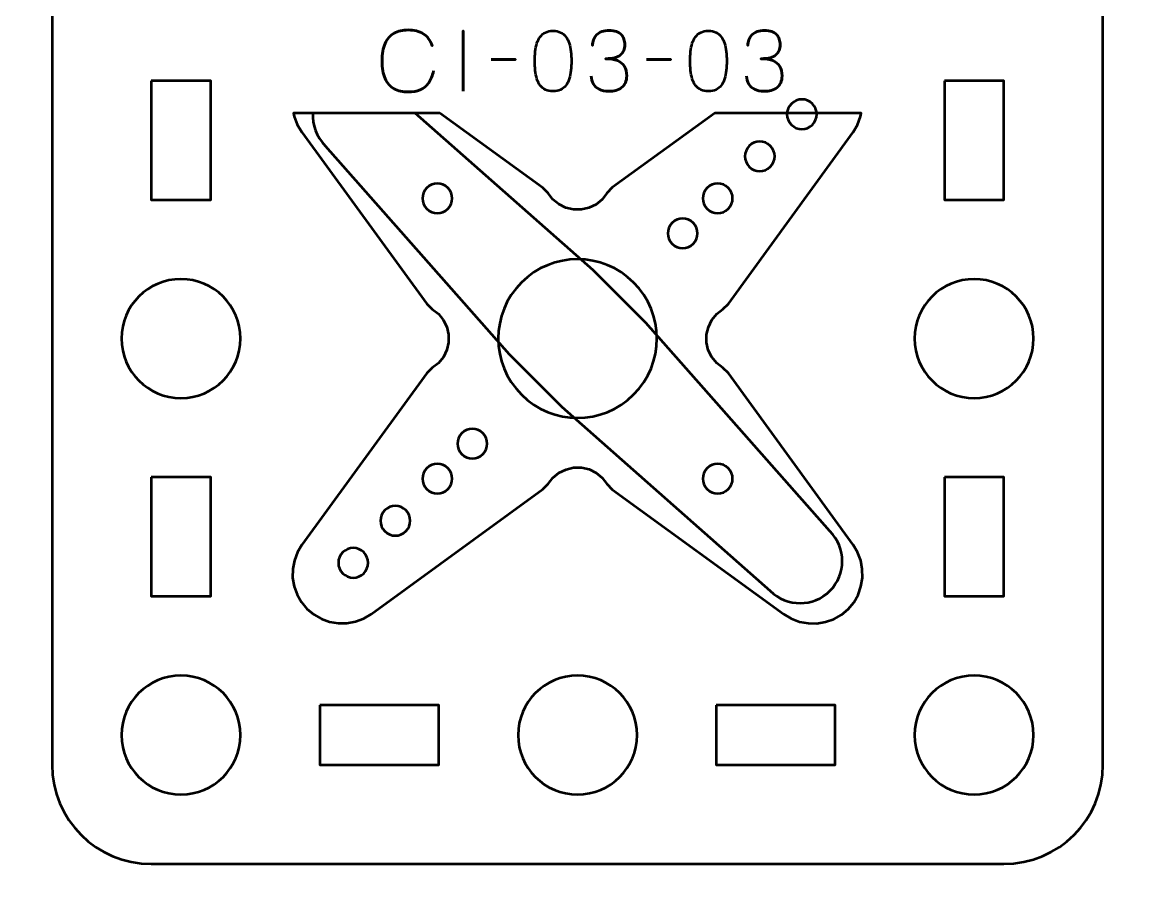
# Model space of a CAD drawing. Header units: centimetres. Extents: x -21 to 0, y -29.7 to 0.
# Drawn here: x -11.5 to -5.87, y -6.65 to -2.26 of the extents above; entities that cross this region are included whole.
import ezdxf

# ---------------------------------------------------------------- set-up
doc = ezdxf.new("R2010")
doc.units = ezdxf.units.CM
doc.header["$MEASUREMENT"] = 0
doc.layers.add('Layer 1', color=7, linetype='Continuous')

msp = doc.modelspace()

# ---------------------------------------------------------------- linework, layer by layer
at = {"layer": 'Layer 1', "color": 22, "lineweight": 53}
msp.add_open_spline([(-21.00003, -29.19995), (-21.00003, -29.19995), (-21.00003, -0.49992), (-21.00003, -0.49992), (-21.00003, -0.49992), (-21.00003, -0.22295), (-20.77694, 0.00004), (-20.49994, 0.00004), (-20.49994, 0.00004), (-20.49994, 0.00004), (-0.50008, 0.00004), (-0.50008, 0.00004), (-0.50008, 0.00004), (-0.22294, 0.00004), (0.00002, -0.22295), (0.00002, -0.49992), (0.00002, -0.49992), (0.00002, -0.49992), (0.00002, -29.19995), (0.00002, -29.19995), (0.00002, -29.19995), (0.00002, -29.47695), (-0.22294, -29.70004), (-0.50008, -29.70004), (-0.50008, -29.70004), (-0.50008, -29.70004), (-20.49994, -29.70004), (-20.49994, -29.70004), (-20.49994, -29.70004), (-20.77694, -29.70004), (-21.00003, -29.47695), (-21.00003, -29.19995)], degree=3, knots=[0, 0, 0, 0, 0.125, 0.125, 0.125, 0.125, 0.25, 0.25, 0.25, 0.25, 0.375, 0.375, 0.375, 0.375, 0.5, 0.5, 0.5, 0.5, 0.625, 0.625, 0.625, 0.625, 0.75, 0.75, 0.75, 0.75, 0.875, 0.875, 0.875, 0.875, 1, 1, 1, 1], dxfattribs=at)
at = {"layer": 'Layer 1', "color": 2, "lineweight": 53}
msp.add_open_spline([(-10.84994, -1.19997), (-10.84994, -1.19997), (-6.55007, -1.19997), (-6.55007, -1.19997), (-6.55007, -1.19997), (-6.27293, -1.19997), (-6.04997, -1.42306), (-6.04997, -1.70006), (-6.04997, -1.70006), (-6.04997, -1.70006), (-6.04997, -5.99993), (-6.04997, -5.99993), (-6.04997, -5.99993), (-6.04997, -6.27707), (-6.27293, -6.50003), (-6.55007, -6.50003), (-6.55007, -6.50003), (-6.55007, -6.50003), (-10.84994, -6.50003), (-10.84994, -6.50003), (-10.84994, -6.50003), (-11.12694, -6.50003), (-11.35003, -6.27707), (-11.35003, -5.99993), (-11.35003, -5.99993), (-11.35003, -5.99993), (-11.35003, -1.70006), (-11.35003, -1.70006), (-11.35003, -1.70006), (-11.35003, -1.42306), (-11.12694, -1.19997), (-10.84994, -1.19997)], degree=3, knots=[0, 0, 0, 0, 0.125, 0.125, 0.125, 0.125, 0.25, 0.25, 0.25, 0.25, 0.375, 0.375, 0.375, 0.375, 0.5, 0.5, 0.5, 0.5, 0.625, 0.625, 0.625, 0.625, 0.75, 0.75, 0.75, 0.75, 0.875, 0.875, 0.875, 0.875, 1, 1, 1, 1], dxfattribs=at)
at = {"layer": 'Layer 1', "color": 30, "lineweight": 53}
for points, knots in [([(-9.42668, -2.50037), (-9.4312, -2.52457), (-9.4391, -2.54454), (-9.45018, -2.5602), (-9.45018, -2.5602), (-9.46132, -2.5758), (-9.47558, -2.58737), (-9.49293, -2.59492), (-9.49293, -2.59492), (-9.51022, -2.60247), (-9.53054, -2.60628), (-9.55368, -2.60621), (-9.55368, -2.60621), (-9.58183, -2.60628), (-9.60575, -2.60084), (-9.62537, -2.58977), (-9.62537, -2.58977), (-9.64498, -2.57876), (-9.65994, -2.56176), (-9.67024, -2.53869), (-9.67024, -2.53869), (-9.68054, -2.51561), (-9.68569, -2.48605), (-9.68576, -2.45), (-9.68576, -2.45), (-9.68569, -2.41409), (-9.68054, -2.38459), (-9.67024, -2.36152), (-9.67024, -2.36152), (-9.65994, -2.33845), (-9.64498, -2.32138), (-9.62537, -2.3103), (-9.62537, -2.3103), (-9.60575, -2.29922), (-9.58183, -2.29372), (-9.55368, -2.29379), (-9.55368, -2.29379), (-9.52355, -2.29372), (-9.4983, -2.30014), (-9.47798, -2.31305), (-9.47798, -2.31305), (-9.45773, -2.32596), (-9.44284, -2.34593), (-9.43346, -2.37295), (-9.43346, -2.37295), (-9.44284, -2.34593), (-9.45773, -2.32596), (-9.47798, -2.31305), (-9.47798, -2.31305), (-9.4983, -2.30014), (-9.52355, -2.29372), (-9.55368, -2.29379), (-9.55368, -2.29379), (-9.58183, -2.29372), (-9.60575, -2.29922), (-9.62537, -2.3103), (-9.62537, -2.3103), (-9.64498, -2.32138), (-9.65994, -2.33845), (-9.67024, -2.36152), (-9.67024, -2.36152), (-9.68054, -2.38459), (-9.68569, -2.41409), (-9.68576, -2.45), (-9.68576, -2.45), (-9.68569, -2.48605), (-9.68054, -2.51561), (-9.67024, -2.53869), (-9.67024, -2.53869), (-9.65994, -2.56176), (-9.64498, -2.57876), (-9.62537, -2.58977), (-9.62537, -2.58977), (-9.60575, -2.60084), (-9.58183, -2.60628), (-9.55368, -2.60621), (-9.55368, -2.60621), (-9.53054, -2.60628), (-9.51022, -2.60247), (-9.49293, -2.59492), (-9.49293, -2.59492), (-9.47558, -2.58737), (-9.46132, -2.5758), (-9.45018, -2.5602), (-9.45018, -2.5602), (-9.4391, -2.54454), (-9.4312, -2.52457), (-9.42668, -2.50037)], [0, 0, 0, 0, 0.0454545, 0.0454545, 0.0454545, 0.0454545, 0.0909091, 0.0909091, 0.0909091, 0.0909091, 0.1363636, 0.1363636, 0.1363636, 0.1363636, 0.1818182, 0.1818182, 0.1818182, 0.1818182, 0.2272727, 0.2272727, 0.2272727, 0.2272727, 0.2727273, 0.2727273, 0.2727273, 0.2727273, 0.3181818, 0.3181818, 0.3181818, 0.3181818, 0.3636364, 0.3636364, 0.3636364, 0.3636364, 0.4090909, 0.4090909, 0.4090909, 0.4090909, 0.4545455, 0.4545455, 0.4545455, 0.4545455, 0.5, 0.5, 0.5, 0.5, 0.5454545, 0.5454545, 0.5454545, 0.5454545, 0.5909091, 0.5909091, 0.5909091, 0.5909091, 0.6363636, 0.6363636, 0.6363636, 0.6363636, 0.6818182, 0.6818182, 0.6818182, 0.6818182, 0.7272727, 0.7272727, 0.7272727, 0.7272727, 0.7727273, 0.7727273, 0.7727273, 0.7727273, 0.8181818, 0.8181818, 0.8181818, 0.8181818, 0.8636364, 0.8636364, 0.8636364, 0.8636364, 0.9090909, 0.9090909, 0.9090909, 0.9090909, 0.9545455, 0.9545455, 0.9545455, 0.9545455, 1, 1, 1, 1]), ([(-9.27682, -2.60282), (-9.27682, -2.60282), (-9.27682, -2.2976), (-9.27682, -2.2976), (-9.27682, -2.2976), (-9.27682, -2.2976), (-9.27682, -2.60282), (-9.27682, -2.60282)], [0, 0, 0, 0, 0.5, 0.5, 0.5, 0.5, 1, 1, 1, 1]), ([(-8.82343, -2.60282), (-8.80862, -2.60275), (-8.79585, -2.60014), (-8.78519, -2.59506), (-8.78519, -2.59506), (-8.77461, -2.58998), (-8.76579, -2.58271), (-8.75874, -2.57347), (-8.75874, -2.57347), (-8.75175, -2.56416), (-8.74625, -2.55315), (-8.74216, -2.54045), (-8.74216, -2.54045), (-8.73813, -2.52775), (-8.73524, -2.51385), (-8.73362, -2.49861), (-8.73362, -2.49861), (-8.73192, -2.48337), (-8.73108, -2.46735), (-8.73115, -2.45042), (-8.73115, -2.45042), (-8.73108, -2.43356), (-8.73192, -2.41754), (-8.73362, -2.40237), (-8.73362, -2.40237), (-8.73524, -2.3872), (-8.73813, -2.37323), (-8.74216, -2.36053), (-8.74216, -2.36053), (-8.74625, -2.3479), (-8.75175, -2.3369), (-8.75874, -2.32751), (-8.75874, -2.32751), (-8.76579, -2.3182), (-8.77461, -2.31093), (-8.78519, -2.30585), (-8.78519, -2.30585), (-8.79585, -2.3007), (-8.80862, -2.29809), (-8.82343, -2.29802), (-8.82343, -2.29802), (-8.83825, -2.29809), (-8.85102, -2.3007), (-8.86168, -2.30585), (-8.86168, -2.30585), (-8.87226, -2.31093), (-8.88108, -2.3182), (-8.88813, -2.32751), (-8.88813, -2.32751), (-8.89512, -2.3369), (-8.90062, -2.3479), (-8.90471, -2.36053), (-8.90471, -2.36053), (-8.90874, -2.37323), (-8.91163, -2.3872), (-8.91325, -2.40237), (-8.91325, -2.40237), (-8.91494, -2.41754), (-8.91579, -2.43356), (-8.91572, -2.45042), (-8.91572, -2.45042), (-8.91579, -2.46735), (-8.91494, -2.48337), (-8.91325, -2.49861), (-8.91325, -2.49861), (-8.91163, -2.51385), (-8.90874, -2.52775), (-8.90471, -2.54045), (-8.90471, -2.54045), (-8.90062, -2.55315), (-8.89512, -2.56416), (-8.88813, -2.57347), (-8.88813, -2.57347), (-8.88108, -2.58271), (-8.87226, -2.58998), (-8.86168, -2.59506), (-8.86168, -2.59506), (-8.85102, -2.60014), (-8.83825, -2.60275), (-8.82343, -2.60282)], [0, 0, 0, 0, 0.05, 0.05, 0.05, 0.05, 0.1, 0.1, 0.1, 0.1, 0.15, 0.15, 0.15, 0.15, 0.2, 0.2, 0.2, 0.2, 0.25, 0.25, 0.25, 0.25, 0.3, 0.3, 0.3, 0.3, 0.35, 0.35, 0.35, 0.35, 0.4, 0.4, 0.4, 0.4, 0.45, 0.45, 0.45, 0.45, 0.5, 0.5, 0.5, 0.5, 0.55, 0.55, 0.55, 0.55, 0.6, 0.6, 0.6, 0.6, 0.65, 0.65, 0.65, 0.65, 0.7, 0.7, 0.7, 0.7, 0.75, 0.75, 0.75, 0.75, 0.8, 0.8, 0.8, 0.8, 0.85, 0.85, 0.85, 0.85, 0.9, 0.9, 0.9, 0.9, 0.95, 0.95, 0.95, 0.95, 1, 1, 1, 1]), ([(-8.82343, -2.60282), (-8.80862, -2.60275), (-8.79585, -2.60014), (-8.78519, -2.59506), (-8.78519, -2.59506), (-8.77461, -2.58998), (-8.76579, -2.58271), (-8.75874, -2.57347), (-8.75874, -2.57347), (-8.75175, -2.56416), (-8.74625, -2.55315), (-8.74216, -2.54045), (-8.74216, -2.54045), (-8.73813, -2.52775), (-8.73524, -2.51385), (-8.73362, -2.49861), (-8.73362, -2.49861), (-8.73192, -2.48337), (-8.73108, -2.46735), (-8.73115, -2.45042), (-8.73115, -2.45042), (-8.73108, -2.43356), (-8.73192, -2.41754), (-8.73362, -2.40237), (-8.73362, -2.40237), (-8.73524, -2.3872), (-8.73813, -2.37323), (-8.74216, -2.36053), (-8.74216, -2.36053), (-8.74625, -2.3479), (-8.75175, -2.3369), (-8.75874, -2.32751), (-8.75874, -2.32751), (-8.76579, -2.3182), (-8.77461, -2.31093), (-8.78519, -2.30585), (-8.78519, -2.30585), (-8.79585, -2.3007), (-8.80862, -2.29809), (-8.82343, -2.29802), (-8.82343, -2.29802), (-8.83825, -2.29809), (-8.85102, -2.3007), (-8.86168, -2.30585), (-8.86168, -2.30585), (-8.87226, -2.31093), (-8.88108, -2.3182), (-8.88813, -2.32751), (-8.88813, -2.32751), (-8.89512, -2.3369), (-8.90062, -2.3479), (-8.90471, -2.36053), (-8.90471, -2.36053), (-8.90874, -2.37323), (-8.91163, -2.3872), (-8.91325, -2.40237), (-8.91325, -2.40237), (-8.91494, -2.41754), (-8.91579, -2.43356), (-8.91572, -2.45042), (-8.91572, -2.45042), (-8.91579, -2.46735), (-8.91494, -2.48337), (-8.91325, -2.49861), (-8.91325, -2.49861), (-8.91163, -2.51385), (-8.90874, -2.52775), (-8.90471, -2.54045), (-8.90471, -2.54045), (-8.90062, -2.55315), (-8.89512, -2.56416), (-8.88813, -2.57347), (-8.88813, -2.57347), (-8.88108, -2.58271), (-8.87226, -2.58998), (-8.86168, -2.59506), (-8.86168, -2.59506), (-8.85102, -2.60014), (-8.83825, -2.60275), (-8.82343, -2.60282)], [0, 0, 0, 0, 0.05, 0.05, 0.05, 0.05, 0.1, 0.1, 0.1, 0.1, 0.15, 0.15, 0.15, 0.15, 0.2, 0.2, 0.2, 0.2, 0.25, 0.25, 0.25, 0.25, 0.3, 0.3, 0.3, 0.3, 0.35, 0.35, 0.35, 0.35, 0.4, 0.4, 0.4, 0.4, 0.45, 0.45, 0.45, 0.45, 0.5, 0.5, 0.5, 0.5, 0.55, 0.55, 0.55, 0.55, 0.6, 0.6, 0.6, 0.6, 0.65, 0.65, 0.65, 0.65, 0.7, 0.7, 0.7, 0.7, 0.75, 0.75, 0.75, 0.75, 0.8, 0.8, 0.8, 0.8, 0.85, 0.85, 0.85, 0.85, 0.9, 0.9, 0.9, 0.9, 0.95, 0.95, 0.95, 0.95, 1, 1, 1, 1]), ([(-8.63082, -2.5262), (-8.63075, -2.54144), (-8.62722, -2.5547), (-8.62024, -2.5662), (-8.62024, -2.5662), (-8.61325, -2.57763), (-8.6033, -2.58659), (-8.59032, -2.59301), (-8.59032, -2.59301), (-8.57734, -2.59943), (-8.56175, -2.60268), (-8.54361, -2.60282), (-8.54361, -2.60282), (-8.53, -2.60282), (-8.51765, -2.60141), (-8.50643, -2.59845), (-8.50643, -2.59845), (-8.49528, -2.59548), (-8.48569, -2.5909), (-8.47757, -2.58462), (-8.47757, -2.58462), (-8.46946, -2.57834), (-8.46325, -2.57022), (-8.45881, -2.56035), (-8.45881, -2.56035), (-8.45443, -2.5504), (-8.45225, -2.53847), (-8.45218, -2.5245), (-8.45218, -2.5245), (-8.4521, -2.50588), (-8.45591, -2.49014), (-8.46346, -2.47737), (-8.46346, -2.47737), (-8.47101, -2.4646), (-8.48273, -2.45501), (-8.49846, -2.44845), (-8.49846, -2.44845), (-8.51419, -2.44188), (-8.53437, -2.43857), (-8.55885, -2.43857), (-8.55885, -2.43857), (-8.54058, -2.43864), (-8.52527, -2.43695), (-8.51278, -2.43349), (-8.51278, -2.43349), (-8.50036, -2.43003), (-8.49042, -2.42516), (-8.48294, -2.41881), (-8.48294, -2.41881), (-8.47546, -2.41253), (-8.47003, -2.40505), (-8.46678, -2.39645), (-8.46678, -2.39645), (-8.46346, -2.38791), (-8.46184, -2.37853), (-8.46191, -2.3683), (-8.46191, -2.3683), (-8.46184, -2.35806), (-8.46325, -2.34861), (-8.46607, -2.33986), (-8.46607, -2.33986), (-8.46883, -2.33111), (-8.47334, -2.32342), (-8.47948, -2.31686), (-8.47948, -2.31686), (-8.48562, -2.3103), (-8.49373, -2.30515), (-8.50368, -2.30148), (-8.50368, -2.30148), (-8.5137, -2.29781), (-8.52591, -2.29598), (-8.54023, -2.29591), (-8.54023, -2.29591), (-8.55448, -2.29598), (-8.56697, -2.29809), (-8.57755, -2.30219), (-8.57755, -2.30219), (-8.58821, -2.30628), (-8.59695, -2.31185), (-8.60401, -2.31898), (-8.60401, -2.31898), (-8.61099, -2.3261), (-8.61622, -2.33422), (-8.61967, -2.34339), (-8.61967, -2.34339), (-8.6232, -2.35256), (-8.62489, -2.3623), (-8.62489, -2.37253), (-8.62489, -2.37253), (-8.62489, -2.3623), (-8.6232, -2.35256), (-8.61967, -2.34339), (-8.61967, -2.34339), (-8.61622, -2.33422), (-8.61099, -2.3261), (-8.60401, -2.31898), (-8.60401, -2.31898), (-8.59695, -2.31185), (-8.58821, -2.30628), (-8.57755, -2.30219), (-8.57755, -2.30219), (-8.56697, -2.29809), (-8.55448, -2.29598), (-8.54023, -2.29591), (-8.54023, -2.29591), (-8.52591, -2.29598), (-8.5137, -2.29781), (-8.50368, -2.30148), (-8.50368, -2.30148), (-8.49373, -2.30515), (-8.48562, -2.3103), (-8.47948, -2.31686), (-8.47948, -2.31686), (-8.47334, -2.32342), (-8.46883, -2.33111), (-8.46607, -2.33986), (-8.46607, -2.33986), (-8.46325, -2.34861), (-8.46184, -2.35806), (-8.46191, -2.3683), (-8.46191, -2.3683), (-8.46184, -2.37853), (-8.46346, -2.38791), (-8.46678, -2.39645), (-8.46678, -2.39645), (-8.47003, -2.40505), (-8.47546, -2.41253), (-8.48294, -2.41881), (-8.48294, -2.41881), (-8.49042, -2.42516), (-8.50036, -2.43003), (-8.51278, -2.43349), (-8.51278, -2.43349), (-8.52527, -2.43695), (-8.54058, -2.43864), (-8.55885, -2.43857), (-8.55885, -2.43857), (-8.53437, -2.43857), (-8.51419, -2.44188), (-8.49846, -2.44845), (-8.49846, -2.44845), (-8.48273, -2.45501), (-8.47101, -2.4646), (-8.46346, -2.47737), (-8.46346, -2.47737), (-8.45591, -2.49014), (-8.4521, -2.50588), (-8.45218, -2.5245), (-8.45218, -2.5245), (-8.45225, -2.53847), (-8.45443, -2.5504), (-8.45881, -2.56035), (-8.45881, -2.56035), (-8.46325, -2.57022), (-8.46946, -2.57834), (-8.47757, -2.58462), (-8.47757, -2.58462), (-8.48569, -2.5909), (-8.49528, -2.59548), (-8.50643, -2.59845), (-8.50643, -2.59845), (-8.51765, -2.60141), (-8.53, -2.60282), (-8.54361, -2.60282), (-8.54361, -2.60282), (-8.56175, -2.60268), (-8.57734, -2.59943), (-8.59032, -2.59301), (-8.59032, -2.59301), (-8.6033, -2.58659), (-8.61325, -2.57763), (-8.62024, -2.5662), (-8.62024, -2.5662), (-8.62722, -2.5547), (-8.63075, -2.54144), (-8.63082, -2.5262)], [0, 0, 0, 0, 0.0227273, 0.0227273, 0.0227273, 0.0227273, 0.0454545, 0.0454545, 0.0454545, 0.0454545, 0.0681818, 0.0681818, 0.0681818, 0.0681818, 0.0909091, 0.0909091, 0.0909091, 0.0909091, 0.1136364, 0.1136364, 0.1136364, 0.1136364, 0.1363636, 0.1363636, 0.1363636, 0.1363636, 0.1590909, 0.1590909, 0.1590909, 0.1590909, 0.1818182, 0.1818182, 0.1818182, 0.1818182, 0.2045455, 0.2045455, 0.2045455, 0.2045455, 0.2272727, 0.2272727, 0.2272727, 0.2272727, 0.25, 0.25, 0.25, 0.25, 0.2727273, 0.2727273, 0.2727273, 0.2727273, 0.2954545, 0.2954545, 0.2954545, 0.2954545, 0.3181818, 0.3181818, 0.3181818, 0.3181818, 0.3409091, 0.3409091, 0.3409091, 0.3409091, 0.3636364, 0.3636364, 0.3636364, 0.3636364, 0.3863636, 0.3863636, 0.3863636, 0.3863636, 0.4090909, 0.4090909, 0.4090909, 0.4090909, 0.4318182, 0.4318182, 0.4318182, 0.4318182, 0.4545455, 0.4545455, 0.4545455, 0.4545455, 0.4772727, 0.4772727, 0.4772727, 0.4772727, 0.5, 0.5, 0.5, 0.5, 0.5227273, 0.5227273, 0.5227273, 0.5227273, 0.5454545, 0.5454545, 0.5454545, 0.5454545, 0.5681818, 0.5681818, 0.5681818, 0.5681818, 0.5909091, 0.5909091, 0.5909091, 0.5909091, 0.6136364, 0.6136364, 0.6136364, 0.6136364, 0.6363636, 0.6363636, 0.6363636, 0.6363636, 0.6590909, 0.6590909, 0.6590909, 0.6590909, 0.6818182, 0.6818182, 0.6818182, 0.6818182, 0.7045455, 0.7045455, 0.7045455, 0.7045455, 0.7272727, 0.7272727, 0.7272727, 0.7272727, 0.75, 0.75, 0.75, 0.75, 0.7727273, 0.7727273, 0.7727273, 0.7727273, 0.7954545, 0.7954545, 0.7954545, 0.7954545, 0.8181818, 0.8181818, 0.8181818, 0.8181818, 0.8409091, 0.8409091, 0.8409091, 0.8409091, 0.8636364, 0.8636364, 0.8636364, 0.8636364, 0.8863636, 0.8863636, 0.8863636, 0.8863636, 0.9090909, 0.9090909, 0.9090909, 0.9090909, 0.9318182, 0.9318182, 0.9318182, 0.9318182, 0.9545455, 0.9545455, 0.9545455, 0.9545455, 0.9772727, 0.9772727, 0.9772727, 0.9772727, 1, 1, 1, 1]), ([(-8.03985, -2.60282), (-8.02504, -2.60275), (-8.01227, -2.60014), (-8.00161, -2.59506), (-8.00161, -2.59506), (-7.99103, -2.58998), (-7.98221, -2.58271), (-7.97516, -2.57347), (-7.97516, -2.57347), (-7.96817, -2.56416), (-7.96267, -2.55315), (-7.95858, -2.54045), (-7.95858, -2.54045), (-7.95455, -2.52775), (-7.95166, -2.51385), (-7.95004, -2.49861), (-7.95004, -2.49861), (-7.94834, -2.48337), (-7.9475, -2.46735), (-7.94757, -2.45042), (-7.94757, -2.45042), (-7.9475, -2.43356), (-7.94834, -2.41754), (-7.95004, -2.40237), (-7.95004, -2.40237), (-7.95166, -2.3872), (-7.95455, -2.37323), (-7.95858, -2.36053), (-7.95858, -2.36053), (-7.96267, -2.3479), (-7.96817, -2.3369), (-7.97516, -2.32751), (-7.97516, -2.32751), (-7.98221, -2.3182), (-7.99103, -2.31093), (-8.00161, -2.30585), (-8.00161, -2.30585), (-8.01227, -2.3007), (-8.02504, -2.29809), (-8.03985, -2.29802), (-8.03985, -2.29802), (-8.05467, -2.29809), (-8.06744, -2.3007), (-8.0781, -2.30585), (-8.0781, -2.30585), (-8.08868, -2.31093), (-8.0975, -2.3182), (-8.10455, -2.32751), (-8.10455, -2.32751), (-8.11154, -2.3369), (-8.11704, -2.3479), (-8.12113, -2.36053), (-8.12113, -2.36053), (-8.12516, -2.37323), (-8.12805, -2.3872), (-8.12967, -2.40237), (-8.12967, -2.40237), (-8.13136, -2.41754), (-8.13221, -2.43356), (-8.13214, -2.45042), (-8.13214, -2.45042), (-8.13221, -2.46735), (-8.13136, -2.48337), (-8.12967, -2.49861), (-8.12967, -2.49861), (-8.12805, -2.51385), (-8.12516, -2.52775), (-8.12113, -2.54045), (-8.12113, -2.54045), (-8.11704, -2.55315), (-8.11154, -2.56416), (-8.10455, -2.57347), (-8.10455, -2.57347), (-8.0975, -2.58271), (-8.08868, -2.58998), (-8.0781, -2.59506), (-8.0781, -2.59506), (-8.06744, -2.60014), (-8.05467, -2.60275), (-8.03985, -2.60282)], [0, 0, 0, 0, 0.05, 0.05, 0.05, 0.05, 0.1, 0.1, 0.1, 0.1, 0.15, 0.15, 0.15, 0.15, 0.2, 0.2, 0.2, 0.2, 0.25, 0.25, 0.25, 0.25, 0.3, 0.3, 0.3, 0.3, 0.35, 0.35, 0.35, 0.35, 0.4, 0.4, 0.4, 0.4, 0.45, 0.45, 0.45, 0.45, 0.5, 0.5, 0.5, 0.5, 0.55, 0.55, 0.55, 0.55, 0.6, 0.6, 0.6, 0.6, 0.65, 0.65, 0.65, 0.65, 0.7, 0.7, 0.7, 0.7, 0.75, 0.75, 0.75, 0.75, 0.8, 0.8, 0.8, 0.8, 0.85, 0.85, 0.85, 0.85, 0.9, 0.9, 0.9, 0.9, 0.95, 0.95, 0.95, 0.95, 1, 1, 1, 1]), ([(-8.03985, -2.60282), (-8.02504, -2.60275), (-8.01227, -2.60014), (-8.00161, -2.59506), (-8.00161, -2.59506), (-7.99103, -2.58998), (-7.98221, -2.58271), (-7.97516, -2.57347), (-7.97516, -2.57347), (-7.96817, -2.56416), (-7.96267, -2.55315), (-7.95858, -2.54045), (-7.95858, -2.54045), (-7.95455, -2.52775), (-7.95166, -2.51385), (-7.95004, -2.49861), (-7.95004, -2.49861), (-7.94834, -2.48337), (-7.9475, -2.46735), (-7.94757, -2.45042), (-7.94757, -2.45042), (-7.9475, -2.43356), (-7.94834, -2.41754), (-7.95004, -2.40237), (-7.95004, -2.40237), (-7.95166, -2.3872), (-7.95455, -2.37323), (-7.95858, -2.36053), (-7.95858, -2.36053), (-7.96267, -2.3479), (-7.96817, -2.3369), (-7.97516, -2.32751), (-7.97516, -2.32751), (-7.98221, -2.3182), (-7.99103, -2.31093), (-8.00161, -2.30585), (-8.00161, -2.30585), (-8.01227, -2.3007), (-8.02504, -2.29809), (-8.03985, -2.29802), (-8.03985, -2.29802), (-8.05467, -2.29809), (-8.06744, -2.3007), (-8.0781, -2.30585), (-8.0781, -2.30585), (-8.08868, -2.31093), (-8.0975, -2.3182), (-8.10455, -2.32751), (-8.10455, -2.32751), (-8.11154, -2.3369), (-8.11704, -2.3479), (-8.12113, -2.36053), (-8.12113, -2.36053), (-8.12516, -2.37323), (-8.12805, -2.3872), (-8.12967, -2.40237), (-8.12967, -2.40237), (-8.13136, -2.41754), (-8.13221, -2.43356), (-8.13214, -2.45042), (-8.13214, -2.45042), (-8.13221, -2.46735), (-8.13136, -2.48337), (-8.12967, -2.49861), (-8.12967, -2.49861), (-8.12805, -2.51385), (-8.12516, -2.52775), (-8.12113, -2.54045), (-8.12113, -2.54045), (-8.11704, -2.55315), (-8.11154, -2.56416), (-8.10455, -2.57347), (-8.10455, -2.57347), (-8.0975, -2.58271), (-8.08868, -2.58998), (-8.0781, -2.59506), (-8.0781, -2.59506), (-8.06744, -2.60014), (-8.05467, -2.60275), (-8.03985, -2.60282)], [0, 0, 0, 0, 0.05, 0.05, 0.05, 0.05, 0.1, 0.1, 0.1, 0.1, 0.15, 0.15, 0.15, 0.15, 0.2, 0.2, 0.2, 0.2, 0.25, 0.25, 0.25, 0.25, 0.3, 0.3, 0.3, 0.3, 0.35, 0.35, 0.35, 0.35, 0.4, 0.4, 0.4, 0.4, 0.45, 0.45, 0.45, 0.45, 0.5, 0.5, 0.5, 0.5, 0.55, 0.55, 0.55, 0.55, 0.6, 0.6, 0.6, 0.6, 0.65, 0.65, 0.65, 0.65, 0.7, 0.7, 0.7, 0.7, 0.75, 0.75, 0.75, 0.75, 0.8, 0.8, 0.8, 0.8, 0.85, 0.85, 0.85, 0.85, 0.9, 0.9, 0.9, 0.9, 0.95, 0.95, 0.95, 0.95, 1, 1, 1, 1]), ([(-7.84724, -2.5262), (-7.84717, -2.54144), (-7.84364, -2.5547), (-7.83666, -2.5662), (-7.83666, -2.5662), (-7.82967, -2.57763), (-7.81972, -2.58659), (-7.80674, -2.59301), (-7.80674, -2.59301), (-7.79376, -2.59943), (-7.77817, -2.60268), (-7.76003, -2.60282), (-7.76003, -2.60282), (-7.74642, -2.60282), (-7.73407, -2.60141), (-7.72285, -2.59845), (-7.72285, -2.59845), (-7.7117, -2.59548), (-7.70211, -2.5909), (-7.69399, -2.58462), (-7.69399, -2.58462), (-7.68588, -2.57834), (-7.67967, -2.57022), (-7.67523, -2.56035), (-7.67523, -2.56035), (-7.67085, -2.5504), (-7.66867, -2.53847), (-7.6686, -2.5245), (-7.6686, -2.5245), (-7.66852, -2.50588), (-7.67233, -2.49014), (-7.67988, -2.47737), (-7.67988, -2.47737), (-7.68743, -2.4646), (-7.69915, -2.45501), (-7.71488, -2.44845), (-7.71488, -2.44845), (-7.73061, -2.44188), (-7.75079, -2.43857), (-7.77527, -2.43857), (-7.77527, -2.43857), (-7.757, -2.43864), (-7.74169, -2.43695), (-7.7292, -2.43349), (-7.7292, -2.43349), (-7.71678, -2.43003), (-7.70684, -2.42516), (-7.69936, -2.41881), (-7.69936, -2.41881), (-7.69188, -2.41253), (-7.68645, -2.40505), (-7.6832, -2.39645), (-7.6832, -2.39645), (-7.67988, -2.38791), (-7.67826, -2.37853), (-7.67833, -2.3683), (-7.67833, -2.3683), (-7.67826, -2.35806), (-7.67967, -2.34861), (-7.68249, -2.33986), (-7.68249, -2.33986), (-7.68525, -2.33111), (-7.68976, -2.32342), (-7.6959, -2.31686), (-7.6959, -2.31686), (-7.70204, -2.3103), (-7.71015, -2.30515), (-7.7201, -2.30148), (-7.7201, -2.30148), (-7.73012, -2.29781), (-7.74233, -2.29598), (-7.75665, -2.29591), (-7.75665, -2.29591), (-7.7709, -2.29598), (-7.78339, -2.29809), (-7.79397, -2.30219), (-7.79397, -2.30219), (-7.80463, -2.30628), (-7.81337, -2.31185), (-7.82043, -2.31898), (-7.82043, -2.31898), (-7.82741, -2.3261), (-7.83264, -2.33422), (-7.83609, -2.34339), (-7.83609, -2.34339), (-7.83962, -2.35256), (-7.84131, -2.3623), (-7.84131, -2.37253), (-7.84131, -2.37253), (-7.84131, -2.3623), (-7.83962, -2.35256), (-7.83609, -2.34339), (-7.83609, -2.34339), (-7.83264, -2.33422), (-7.82741, -2.3261), (-7.82043, -2.31898), (-7.82043, -2.31898), (-7.81337, -2.31185), (-7.80463, -2.30628), (-7.79397, -2.30219), (-7.79397, -2.30219), (-7.78339, -2.29809), (-7.7709, -2.29598), (-7.75665, -2.29591), (-7.75665, -2.29591), (-7.74233, -2.29598), (-7.73012, -2.29781), (-7.7201, -2.30148), (-7.7201, -2.30148), (-7.71015, -2.30515), (-7.70204, -2.3103), (-7.6959, -2.31686), (-7.6959, -2.31686), (-7.68976, -2.32342), (-7.68525, -2.33111), (-7.68249, -2.33986), (-7.68249, -2.33986), (-7.67967, -2.34861), (-7.67826, -2.35806), (-7.67833, -2.3683), (-7.67833, -2.3683), (-7.67826, -2.37853), (-7.67988, -2.38791), (-7.6832, -2.39645), (-7.6832, -2.39645), (-7.68645, -2.40505), (-7.69188, -2.41253), (-7.69936, -2.41881), (-7.69936, -2.41881), (-7.70684, -2.42516), (-7.71678, -2.43003), (-7.7292, -2.43349), (-7.7292, -2.43349), (-7.74169, -2.43695), (-7.757, -2.43864), (-7.77527, -2.43857), (-7.77527, -2.43857), (-7.75079, -2.43857), (-7.73061, -2.44188), (-7.71488, -2.44845), (-7.71488, -2.44845), (-7.69915, -2.45501), (-7.68743, -2.4646), (-7.67988, -2.47737), (-7.67988, -2.47737), (-7.67233, -2.49014), (-7.66852, -2.50588), (-7.6686, -2.5245), (-7.6686, -2.5245), (-7.66867, -2.53847), (-7.67085, -2.5504), (-7.67523, -2.56035), (-7.67523, -2.56035), (-7.67967, -2.57022), (-7.68588, -2.57834), (-7.69399, -2.58462), (-7.69399, -2.58462), (-7.70211, -2.5909), (-7.7117, -2.59548), (-7.72285, -2.59845), (-7.72285, -2.59845), (-7.73407, -2.60141), (-7.74642, -2.60282), (-7.76003, -2.60282), (-7.76003, -2.60282), (-7.77817, -2.60268), (-7.79376, -2.59943), (-7.80674, -2.59301), (-7.80674, -2.59301), (-7.81972, -2.58659), (-7.82967, -2.57763), (-7.83666, -2.5662), (-7.83666, -2.5662), (-7.84364, -2.5547), (-7.84717, -2.54144), (-7.84724, -2.5262)], [0, 0, 0, 0, 0.0227273, 0.0227273, 0.0227273, 0.0227273, 0.0454545, 0.0454545, 0.0454545, 0.0454545, 0.0681818, 0.0681818, 0.0681818, 0.0681818, 0.0909091, 0.0909091, 0.0909091, 0.0909091, 0.1136364, 0.1136364, 0.1136364, 0.1136364, 0.1363636, 0.1363636, 0.1363636, 0.1363636, 0.1590909, 0.1590909, 0.1590909, 0.1590909, 0.1818182, 0.1818182, 0.1818182, 0.1818182, 0.2045455, 0.2045455, 0.2045455, 0.2045455, 0.2272727, 0.2272727, 0.2272727, 0.2272727, 0.25, 0.25, 0.25, 0.25, 0.2727273, 0.2727273, 0.2727273, 0.2727273, 0.2954545, 0.2954545, 0.2954545, 0.2954545, 0.3181818, 0.3181818, 0.3181818, 0.3181818, 0.3409091, 0.3409091, 0.3409091, 0.3409091, 0.3636364, 0.3636364, 0.3636364, 0.3636364, 0.3863636, 0.3863636, 0.3863636, 0.3863636, 0.4090909, 0.4090909, 0.4090909, 0.4090909, 0.4318182, 0.4318182, 0.4318182, 0.4318182, 0.4545455, 0.4545455, 0.4545455, 0.4545455, 0.4772727, 0.4772727, 0.4772727, 0.4772727, 0.5, 0.5, 0.5, 0.5, 0.5227273, 0.5227273, 0.5227273, 0.5227273, 0.5454545, 0.5454545, 0.5454545, 0.5454545, 0.5681818, 0.5681818, 0.5681818, 0.5681818, 0.5909091, 0.5909091, 0.5909091, 0.5909091, 0.6136364, 0.6136364, 0.6136364, 0.6136364, 0.6363636, 0.6363636, 0.6363636, 0.6363636, 0.6590909, 0.6590909, 0.6590909, 0.6590909, 0.6818182, 0.6818182, 0.6818182, 0.6818182, 0.7045455, 0.7045455, 0.7045455, 0.7045455, 0.7272727, 0.7272727, 0.7272727, 0.7272727, 0.75, 0.75, 0.75, 0.75, 0.7727273, 0.7727273, 0.7727273, 0.7727273, 0.7954545, 0.7954545, 0.7954545, 0.7954545, 0.8181818, 0.8181818, 0.8181818, 0.8181818, 0.8409091, 0.8409091, 0.8409091, 0.8409091, 0.8636364, 0.8636364, 0.8636364, 0.8636364, 0.8863636, 0.8863636, 0.8863636, 0.8863636, 0.9090909, 0.9090909, 0.9090909, 0.9090909, 0.9318182, 0.9318182, 0.9318182, 0.9318182, 0.9545455, 0.9545455, 0.9545455, 0.9545455, 0.9772727, 0.9772727, 0.9772727, 0.9772727, 1, 1, 1, 1]), ([(-9.13585, -2.44322), (-9.13585, -2.44322), (-9.01266, -2.44322), (-9.01266, -2.44322), (-9.01266, -2.44322), (-9.01266, -2.44322), (-9.13585, -2.44322), (-9.13585, -2.44322)], [0, 0, 0, 0, 0.5, 0.5, 0.5, 0.5, 1, 1, 1, 1]), ([(-8.35227, -2.44322), (-8.35227, -2.44322), (-8.22908, -2.44322), (-8.22908, -2.44322), (-8.22908, -2.44322), (-8.22908, -2.44322), (-8.35227, -2.44322), (-8.35227, -2.44322)], [0, 0, 0, 0, 0.5, 0.5, 0.5, 0.5, 1, 1, 1, 1]), ([(-9.39367, -2.71251), (-9.39367, -2.71251), (-8.87531, -3.08937), (-8.87531, -3.08937), (-8.87531, -3.08937), (-8.87531, -3.08937), (-8.84844, -3.11738), (-8.84844, -3.11738), (-8.84844, -3.11738), (-8.84844, -3.11738), (-8.82434, -3.14819), (-8.82434, -3.14819), (-8.82434, -3.14819), (-8.82434, -3.14819), (-8.7941, -3.17283), (-8.7941, -3.17283), (-8.7941, -3.17283), (-8.7941, -3.17283), (-8.75882, -3.1902), (-8.75882, -3.1902), (-8.75882, -3.1902), (-8.75882, -3.1902), (-8.7196, -3.19916), (-8.7196, -3.19916), (-8.7196, -3.19916), (-8.7196, -3.19916), (-8.68039, -3.19914), (-8.68039, -3.19914), (-8.68039, -3.19914), (-8.68039, -3.19914), (-8.64231, -3.19019), (-8.64231, -3.19019), (-8.64231, -3.19019), (-8.64231, -3.19019), (-8.60645, -3.17338), (-8.60645, -3.17338), (-8.60645, -3.17338), (-8.60645, -3.17338), (-8.57565, -3.14818), (-8.57565, -3.14818), (-8.57565, -3.14818), (-8.57565, -3.14818), (-8.55158, -3.11738), (-8.55158, -3.11738), (-8.55158, -3.11738), (-8.55158, -3.11738), (-8.52525, -3.08881), (-8.52525, -3.08881), (-8.52525, -3.08881), (-8.52525, -3.08881), (-8.00674, -2.71251), (-8.00674, -2.71251), (-8.00674, -2.71251), (-8.00674, -2.71251), (-7.26897, -2.71251), (-7.26897, -2.71251), (-7.26897, -2.71251), (-7.26897, -2.71251), (-7.27227, -2.7309), (-7.27227, -2.7309), (-7.27227, -2.7309), (-7.27227, -2.7309), (-7.28738, -2.77178), (-7.28738, -2.77178), (-7.28738, -2.77178), (-7.28738, -2.77178), (-7.31036, -2.80932), (-7.31036, -2.80932), (-7.31036, -2.80932), (-7.31036, -2.80932), (-7.93937, -3.67469), (-7.93937, -3.67469), (-7.93937, -3.67469), (-7.93937, -3.67469), (-7.96737, -3.70159), (-7.96737, -3.70159), (-7.96737, -3.70159), (-7.96737, -3.70159), (-7.99817, -3.72566), (-7.99817, -3.72566), (-7.99817, -3.72566), (-7.99817, -3.72566), (-8.02337, -3.75646), (-8.02337, -3.75646), (-8.02337, -3.75646), (-8.02337, -3.75646), (-8.04018, -3.79232), (-8.04018, -3.79232), (-8.04018, -3.79232), (-8.04018, -3.79232), (-8.04914, -3.83039), (-8.04914, -3.83039), (-8.04914, -3.83039), (-8.04914, -3.83039), (-8.04915, -3.86962), (-8.04915, -3.86962), (-8.04915, -3.86962), (-8.04915, -3.86962), (-8.04075, -3.90827), (-8.04075, -3.90827), (-8.04075, -3.90827), (-8.04075, -3.90827), (-8.02338, -3.94356), (-8.02338, -3.94356), (-8.02338, -3.94356), (-8.02338, -3.94356), (-7.99818, -3.97435), (-7.99818, -3.97435), (-7.99818, -3.97435), (-7.99818, -3.97435), (-7.96737, -3.99844), (-7.96737, -3.99844), (-7.96737, -3.99844), (-7.96737, -3.99844), (-7.93937, -4.02532), (-7.93937, -4.02532), (-7.93937, -4.02532), (-7.93937, -4.02532), (-7.31036, -4.8907), (-7.31036, -4.8907), (-7.31036, -4.8907), (-7.31036, -4.8907), (-7.2874, -4.92822), (-7.2874, -4.92822), (-7.2874, -4.92822), (-7.2874, -4.92822), (-7.2717, -4.96966), (-7.2717, -4.96966), (-7.2717, -4.96966), (-7.2717, -4.96966), (-7.26388, -5.01336), (-7.26388, -5.01336), (-7.26388, -5.01336), (-7.26388, -5.01336), (-7.26331, -5.0576), (-7.26331, -5.0576), (-7.26331, -5.0576), (-7.26331, -5.0576), (-7.27059, -5.10074), (-7.27059, -5.10074), (-7.27059, -5.10074), (-7.27059, -5.10074), (-7.28516, -5.14219), (-7.28516, -5.14219), (-7.28516, -5.14219), (-7.28516, -5.14219), (-7.307, -5.18083), (-7.307, -5.18083), (-7.307, -5.18083), (-7.307, -5.18083), (-7.335, -5.21443), (-7.335, -5.21443), (-7.335, -5.21443), (-7.335, -5.21443), (-7.36917, -5.243), (-7.36917, -5.243), (-7.36917, -5.243), (-7.36917, -5.243), (-7.40783, -5.26486), (-7.40783, -5.26486), (-7.40783, -5.26486), (-7.40783, -5.26486), (-7.44927, -5.27942), (-7.44927, -5.27942), (-7.44927, -5.27942), (-7.44927, -5.27942), (-7.49241, -5.28669), (-7.49241, -5.28669), (-7.49241, -5.28669), (-7.49241, -5.28669), (-7.53665, -5.28613), (-7.53665, -5.28613), (-7.53665, -5.28613), (-7.53665, -5.28613), (-7.58034, -5.2783), (-7.58034, -5.2783), (-7.58034, -5.2783), (-7.58034, -5.2783), (-7.62179, -5.26262), (-7.62179, -5.26262), (-7.62179, -5.26262), (-7.62179, -5.26262), (-7.65931, -5.23965), (-7.65931, -5.23965), (-7.65931, -5.23965), (-7.65931, -5.23965), (-8.52469, -4.61064), (-8.52469, -4.61064), (-8.52469, -4.61064), (-8.52469, -4.61064), (-8.55157, -4.58264), (-8.55157, -4.58264), (-8.55157, -4.58264), (-8.55157, -4.58264), (-8.57566, -4.55182), (-8.57566, -4.55182), (-8.57566, -4.55182), (-8.57566, -4.55182), (-8.60646, -4.52664), (-8.60646, -4.52664), (-8.60646, -4.52664), (-8.60646, -4.52664), (-8.64175, -4.50926), (-8.64175, -4.50926), (-8.64175, -4.50926), (-8.64175, -4.50926), (-8.6804, -4.50086), (-8.6804, -4.50086), (-8.6804, -4.50086), (-8.6804, -4.50086), (-8.71962, -4.50086), (-8.71962, -4.50086), (-8.71962, -4.50086), (-8.71962, -4.50086), (-8.75769, -4.50984), (-8.75769, -4.50984), (-8.75769, -4.50984), (-8.75769, -4.50984), (-8.79354, -4.52663), (-8.79354, -4.52663), (-8.79354, -4.52663), (-8.79354, -4.52663), (-8.82434, -4.55184), (-8.82434, -4.55184), (-8.82434, -4.55184), (-8.82434, -4.55184), (-8.84843, -4.58264), (-8.84843, -4.58264), (-8.84843, -4.58264), (-8.84843, -4.58264), (-8.87475, -4.61008), (-8.87475, -4.61008), (-8.87475, -4.61008), (-8.87475, -4.61008), (-9.74068, -5.23964), (-9.74068, -5.23964), (-9.74068, -5.23964), (-9.74068, -5.23964), (-9.77822, -5.26261), (-9.77822, -5.26261), (-9.77822, -5.26261), (-9.77822, -5.26261), (-9.81911, -5.27773), (-9.81911, -5.27773), (-9.81911, -5.27773), (-9.81911, -5.27773), (-9.86279, -5.28557), (-9.86279, -5.28557), (-9.86279, -5.28557), (-9.86279, -5.28557), (-9.90704, -5.28614), (-9.90704, -5.28614), (-9.90704, -5.28614), (-9.90704, -5.28614), (-9.95017, -5.27886), (-9.95017, -5.27886), (-9.95017, -5.27886), (-9.95017, -5.27886), (-9.99162, -5.26428), (-9.99162, -5.26428), (-9.99162, -5.26428), (-9.99162, -5.26428), (-10.03027, -5.24245), (-10.03027, -5.24245), (-10.03027, -5.24245), (-10.03027, -5.24245), (-10.06444, -5.21389), (-10.06444, -5.21389), (-10.06444, -5.21389), (-10.06444, -5.21389), (-10.09244, -5.18027), (-10.09244, -5.18027), (-10.09244, -5.18027), (-10.09244, -5.18027), (-10.11428, -5.14162), (-10.11428, -5.14162), (-10.11428, -5.14162), (-10.11428, -5.14162), (-10.12885, -5.10018), (-10.12885, -5.10018), (-10.12885, -5.10018), (-10.12885, -5.10018), (-10.13669, -5.05649), (-10.13669, -5.05649), (-10.13669, -5.05649), (-10.13669, -5.05649), (-10.13612, -5.01224), (-10.13612, -5.01224), (-10.13612, -5.01224), (-10.13612, -5.01224), (-10.12773, -4.96912), (-10.12773, -4.96912), (-10.12773, -4.96912), (-10.12773, -4.96912), (-10.1126, -4.92822), (-10.1126, -4.92822), (-10.1126, -4.92822), (-10.1126, -4.92822), (-10.08963, -4.89069), (-10.08963, -4.89069), (-10.08963, -4.89069), (-10.08963, -4.89069), (-9.46063, -4.0242), (-9.46063, -4.0242), (-9.46063, -4.0242), (-9.46063, -4.0242), (-9.43263, -3.99844), (-9.43263, -3.99844), (-9.43263, -3.99844), (-9.43263, -3.99844), (-9.40182, -3.97436), (-9.40182, -3.97436), (-9.40182, -3.97436), (-9.40182, -3.97436), (-9.37662, -3.94355), (-9.37662, -3.94355), (-9.37662, -3.94355), (-9.37662, -3.94355), (-9.35982, -3.90771), (-9.35982, -3.90771), (-9.35982, -3.90771), (-9.35982, -3.90771), (-9.35086, -3.86962), (-9.35086, -3.86962), (-9.35086, -3.86962), (-9.35086, -3.86962), (-9.35085, -3.83041), (-9.35085, -3.83041), (-9.35085, -3.83041), (-9.35085, -3.83041), (-9.35982, -3.7912), (-9.35982, -3.7912), (-9.35982, -3.7912), (-9.35982, -3.7912), (-9.37718, -3.75591), (-9.37718, -3.75591), (-9.37718, -3.75591), (-9.37718, -3.75591), (-9.40182, -3.72566), (-9.40182, -3.72566), (-9.40182, -3.72566), (-9.40182, -3.72566), (-9.43263, -3.70158), (-9.43263, -3.70158), (-9.43263, -3.70158), (-9.43263, -3.70158), (-9.46063, -3.67469), (-9.46063, -3.67469), (-9.46063, -3.67469), (-9.46063, -3.67469), (-10.09021, -2.80875), (-10.09021, -2.80875), (-10.09021, -2.80875), (-10.09021, -2.80875), (-10.11317, -2.77123), (-10.11317, -2.77123), (-10.11317, -2.77123), (-10.11317, -2.77123), (-10.12886, -2.72978), (-10.12886, -2.72978), (-10.12886, -2.72978), (-10.12886, -2.72978), (-10.13195, -2.71251), (-10.13195, -2.71251), (-10.13195, -2.71251), (-10.13195, -2.71251), (-9.39367, -2.71251), (-9.39367, -2.71251)], [0, 0, 0, 0, 0.0108696, 0.0108696, 0.0108696, 0.0108696, 0.0217391, 0.0217391, 0.0217391, 0.0217391, 0.0326087, 0.0326087, 0.0326087, 0.0326087, 0.0434783, 0.0434783, 0.0434783, 0.0434783, 0.0543478, 0.0543478, 0.0543478, 0.0543478, 0.0652174, 0.0652174, 0.0652174, 0.0652174, 0.076087, 0.076087, 0.076087, 0.076087, 0.0869565, 0.0869565, 0.0869565, 0.0869565, 0.0978261, 0.0978261, 0.0978261, 0.0978261, 0.1086957, 0.1086957, 0.1086957, 0.1086957, 0.1195652, 0.1195652, 0.1195652, 0.1195652, 0.1304348, 0.1304348, 0.1304348, 0.1304348, 0.1413043, 0.1413043, 0.1413043, 0.1413043, 0.1521739, 0.1521739, 0.1521739, 0.1521739, 0.1630435, 0.1630435, 0.1630435, 0.1630435, 0.173913, 0.173913, 0.173913, 0.173913, 0.1847826, 0.1847826, 0.1847826, 0.1847826, 0.1956522, 0.1956522, 0.1956522, 0.1956522, 0.2065217, 0.2065217, 0.2065217, 0.2065217, 0.2173913, 0.2173913, 0.2173913, 0.2173913, 0.2282609, 0.2282609, 0.2282609, 0.2282609, 0.2391304, 0.2391304, 0.2391304, 0.2391304, 0.25, 0.25, 0.25, 0.25, 0.2608696, 0.2608696, 0.2608696, 0.2608696, 0.2717391, 0.2717391, 0.2717391, 0.2717391, 0.2826087, 0.2826087, 0.2826087, 0.2826087, 0.2934783, 0.2934783, 0.2934783, 0.2934783, 0.3043478, 0.3043478, 0.3043478, 0.3043478, 0.3152174, 0.3152174, 0.3152174, 0.3152174, 0.326087, 0.326087, 0.326087, 0.326087, 0.3369565, 0.3369565, 0.3369565, 0.3369565, 0.3478261, 0.3478261, 0.3478261, 0.3478261, 0.3586957, 0.3586957, 0.3586957, 0.3586957, 0.3695652, 0.3695652, 0.3695652, 0.3695652, 0.3804348, 0.3804348, 0.3804348, 0.3804348, 0.3913043, 0.3913043, 0.3913043, 0.3913043, 0.4021739, 0.4021739, 0.4021739, 0.4021739, 0.4130435, 0.4130435, 0.4130435, 0.4130435, 0.423913, 0.423913, 0.423913, 0.423913, 0.4347826, 0.4347826, 0.4347826, 0.4347826, 0.4456522, 0.4456522, 0.4456522, 0.4456522, 0.4565217, 0.4565217, 0.4565217, 0.4565217, 0.4673913, 0.4673913, 0.4673913, 0.4673913, 0.4782609, 0.4782609, 0.4782609, 0.4782609, 0.4891304, 0.4891304, 0.4891304, 0.4891304, 0.5, 0.5, 0.5, 0.5, 0.5108696, 0.5108696, 0.5108696, 0.5108696, 0.5217391, 0.5217391, 0.5217391, 0.5217391, 0.5326087, 0.5326087, 0.5326087, 0.5326087, 0.5434783, 0.5434783, 0.5434783, 0.5434783, 0.5543478, 0.5543478, 0.5543478, 0.5543478, 0.5652174, 0.5652174, 0.5652174, 0.5652174, 0.576087, 0.576087, 0.576087, 0.576087, 0.5869565, 0.5869565, 0.5869565, 0.5869565, 0.5978261, 0.5978261, 0.5978261, 0.5978261, 0.6086957, 0.6086957, 0.6086957, 0.6086957, 0.6195652, 0.6195652, 0.6195652, 0.6195652, 0.6304348, 0.6304348, 0.6304348, 0.6304348, 0.6413043, 0.6413043, 0.6413043, 0.6413043, 0.6521739, 0.6521739, 0.6521739, 0.6521739, 0.6630435, 0.6630435, 0.6630435, 0.6630435, 0.673913, 0.673913, 0.673913, 0.673913, 0.6847826, 0.6847826, 0.6847826, 0.6847826, 0.6956522, 0.6956522, 0.6956522, 0.6956522, 0.7065217, 0.7065217, 0.7065217, 0.7065217, 0.7173913, 0.7173913, 0.7173913, 0.7173913, 0.7282609, 0.7282609, 0.7282609, 0.7282609, 0.7391304, 0.7391304, 0.7391304, 0.7391304, 0.75, 0.75, 0.75, 0.75, 0.7608696, 0.7608696, 0.7608696, 0.7608696, 0.7717391, 0.7717391, 0.7717391, 0.7717391, 0.7826087, 0.7826087, 0.7826087, 0.7826087, 0.7934783, 0.7934783, 0.7934783, 0.7934783, 0.8043478, 0.8043478, 0.8043478, 0.8043478, 0.8152174, 0.8152174, 0.8152174, 0.8152174, 0.826087, 0.826087, 0.826087, 0.826087, 0.8369565, 0.8369565, 0.8369565, 0.8369565, 0.8478261, 0.8478261, 0.8478261, 0.8478261, 0.8586957, 0.8586957, 0.8586957, 0.8586957, 0.8695652, 0.8695652, 0.8695652, 0.8695652, 0.8804348, 0.8804348, 0.8804348, 0.8804348, 0.8913043, 0.8913043, 0.8913043, 0.8913043, 0.9021739, 0.9021739, 0.9021739, 0.9021739, 0.9130435, 0.9130435, 0.9130435, 0.9130435, 0.923913, 0.923913, 0.923913, 0.923913, 0.9347826, 0.9347826, 0.9347826, 0.9347826, 0.9456522, 0.9456522, 0.9456522, 0.9456522, 0.9565217, 0.9565217, 0.9565217, 0.9565217, 0.9673913, 0.9673913, 0.9673913, 0.9673913, 0.9782609, 0.9782609, 0.9782609, 0.9782609, 0.9891304, 0.9891304, 0.9891304, 0.9891304, 1, 1, 1, 1]), ([(-8.77955, -4.19471), (-8.77955, -4.19471), (-9.04471, -3.92955), (-9.04471, -3.92955), (-9.04471, -3.92955), (-9.04471, -3.92955), (-9.97279, -2.87773), (-9.97279, -2.87773), (-9.97279, -2.87773), (-10.01796, -2.83256), (-10.03847, -2.77182), (-10.03433, -2.71251), (-10.03433, -2.71251), (-10.03433, -2.71251), (-9.51893, -2.71251), (-9.51893, -2.71251), (-9.51893, -2.71251), (-9.51893, -2.71251), (-8.62045, -3.50529), (-8.62045, -3.50529), (-8.62045, -3.50529), (-8.62045, -3.50529), (-8.35529, -3.77045), (-8.35529, -3.77045), (-8.35529, -3.77045), (-8.35529, -3.77045), (-7.42721, -4.82227), (-7.42721, -4.82227), (-7.42721, -4.82227), (-7.34445, -4.90503), (-7.34445, -5.04003), (-7.42721, -5.12279), (-7.42721, -5.12279), (-7.50997, -5.20555), (-7.64497, -5.20555), (-7.72773, -5.12279), (-7.72773, -5.12279), (-7.72773, -5.12279), (-8.77955, -4.19471), (-8.77955, -4.19471)], [0, 0, 0, 0, 0.1, 0.1, 0.1, 0.1, 0.2, 0.2, 0.2, 0.2, 0.3, 0.3, 0.3, 0.3, 0.4, 0.4, 0.4, 0.4, 0.5, 0.5, 0.5, 0.5, 0.6, 0.6, 0.6, 0.6, 0.7, 0.7, 0.7, 0.7, 0.8, 0.8, 0.8, 0.8, 0.9, 0.9, 0.9, 0.9, 1, 1, 1, 1])]:
    msp.add_open_spline(points, degree=3, knots=knots, dxfattribs=at)
at = {"layer": 'Layer 1', "lineweight": 53}
for points in [[(-10.84994, -2.55001), (-10.84994, -2.55001), (-10.54993, -2.55001), (-10.54993, -2.55001), (-10.54993, -2.55001), (-10.54993, -2.55001), (-10.54993, -3.15002), (-10.54993, -3.15002), (-10.54993, -3.15002), (-10.54993, -3.15002), (-10.84994, -3.15002), (-10.84994, -3.15002), (-10.84994, -3.15002), (-10.84994, -3.15002), (-10.84994, -2.55001), (-10.84994, -2.55001)], [(-6.85007, -2.55001), (-6.85007, -2.55001), (-6.55007, -2.55001), (-6.55007, -2.55001), (-6.55007, -2.55001), (-6.55007, -2.55001), (-6.55007, -3.15002), (-6.55007, -3.15002), (-6.55007, -3.15002), (-6.55007, -3.15002), (-6.85007, -3.15002), (-6.85007, -3.15002), (-6.85007, -3.15002), (-6.85007, -3.15002), (-6.85007, -2.55001), (-6.85007, -2.55001)], [(-10.4, -3.85007), (-10.4, -4.0157), (-10.53423, -4.15007), (-10.70001, -4.15007), (-10.70001, -4.15007), (-10.86567, -4.15007), (-11.00001, -4.0157), (-11.00001, -3.85007), (-11.00001, -3.85007), (-11.00001, -3.6843), (-10.86567, -3.55007), (-10.70001, -3.55007), (-10.70001, -3.55007), (-10.53423, -3.55007), (-10.4, -3.6843), (-10.4, -3.85007)], [(-6.4, -3.85007), (-6.4, -4.0157), (-6.53433, -4.15007), (-6.7, -4.15007), (-6.7, -4.15007), (-6.86563, -4.15007), (-7, -4.0157), (-7, -3.85007), (-7, -3.85007), (-7, -3.6843), (-6.86563, -3.55007), (-6.7, -3.55007), (-6.7, -3.55007), (-6.53433, -3.55007), (-6.4, -3.6843), (-6.4, -3.85007)], [(-10.84994, -4.54998), (-10.84994, -4.54998), (-10.54993, -4.54998), (-10.54993, -4.54998), (-10.54993, -4.54998), (-10.54993, -4.54998), (-10.54993, -5.14998), (-10.54993, -5.14998), (-10.54993, -5.14998), (-10.54993, -5.14998), (-10.84994, -5.14998), (-10.84994, -5.14998), (-10.84994, -5.14998), (-10.84994, -5.14998), (-10.84994, -4.54998), (-10.84994, -4.54998)], [(-6.85007, -4.54998), (-6.85007, -4.54998), (-6.55007, -4.54998), (-6.55007, -4.54998), (-6.55007, -4.54998), (-6.55007, -4.54998), (-6.55007, -5.14998), (-6.55007, -5.14998), (-6.55007, -5.14998), (-6.55007, -5.14998), (-6.85007, -5.14998), (-6.85007, -5.14998), (-6.85007, -5.14998), (-6.85007, -5.14998), (-6.85007, -4.54998), (-6.85007, -4.54998)], [(-10.4, -5.85), (-10.4, -6.01567), (-10.53423, -6.15), (-10.70001, -6.15), (-10.70001, -6.15), (-10.86567, -6.15), (-11.00001, -6.01567), (-11.00001, -5.85), (-11.00001, -5.85), (-11.00001, -5.68437), (-10.86567, -5.55), (-10.70001, -5.55), (-10.70001, -5.55), (-10.53423, -5.55), (-10.4, -5.68437), (-10.4, -5.85)], [(-8.39993, -5.85), (-8.39993, -6.01567), (-8.5343, -6.15), (-8.69993, -6.15), (-8.69993, -6.15), (-8.8657, -6.15), (-8.99993, -6.01567), (-8.99993, -5.85), (-8.99993, -5.85), (-8.99993, -5.68437), (-8.8657, -5.55), (-8.69993, -5.55), (-8.69993, -5.55), (-8.5343, -5.55), (-8.39993, -5.68437), (-8.39993, -5.85)], [(-6.4, -5.85), (-6.4, -6.01567), (-6.53433, -6.15), (-6.7, -6.15), (-6.7, -6.15), (-6.86563, -6.15), (-7, -6.01567), (-7, -5.85), (-7, -5.85), (-7, -5.68437), (-6.86563, -5.55), (-6.7, -5.55), (-6.7, -5.55), (-6.53433, -5.55), (-6.4, -5.68437), (-6.4, -5.85)], [(-9.99999, -5.69993), (-9.99999, -5.69993), (-9.39998, -5.69993), (-9.39998, -5.69993), (-9.39998, -5.69993), (-9.39998, -5.69993), (-9.39998, -5.99993), (-9.39998, -5.99993), (-9.39998, -5.99993), (-9.39998, -5.99993), (-9.99999, -5.99993), (-9.99999, -5.99993), (-9.99999, -5.99993), (-9.99999, -5.99993), (-9.99999, -5.69993), (-9.99999, -5.69993)], [(-8.00002, -5.69993), (-8.00002, -5.69993), (-7.40002, -5.69993), (-7.40002, -5.69993), (-7.40002, -5.69993), (-7.40002, -5.69993), (-7.40002, -5.99993), (-7.40002, -5.99993), (-7.40002, -5.99993), (-7.40002, -5.99993), (-8.00002, -5.99993), (-8.00002, -5.99993), (-8.00002, -5.99993), (-8.00002, -5.99993), (-8.00002, -5.69993), (-8.00002, -5.69993)]]:
    msp.add_open_spline(points, degree=3, knots=[0, 0, 0, 0, 0.25, 0.25, 0.25, 0.25, 0.5, 0.5, 0.5, 0.5, 0.75, 0.75, 0.75, 0.75, 1, 1, 1, 1], dxfattribs=at)
at = {"layer": 'Layer 1', "color": 250, "lineweight": 53}
for points in [[(-7.51559, -2.77166), (-7.54487, -2.80094), (-7.59238, -2.80094), (-7.62166, -2.77166), (-7.62166, -2.77166), (-7.65094, -2.74238), (-7.65094, -2.69488), (-7.62166, -2.6656), (-7.62166, -2.6656), (-7.59238, -2.63632), (-7.54487, -2.63632), (-7.51559, -2.6656), (-7.51559, -2.6656), (-7.48631, -2.69488), (-7.48631, -2.74238), (-7.51559, -2.77166)], [(-7.72772, -2.98379), (-7.757, -3.01307), (-7.80451, -3.01307), (-7.83379, -2.98379), (-7.83379, -2.98379), (-7.86307, -2.95451), (-7.86307, -2.90701), (-7.83379, -2.87773), (-7.83379, -2.87773), (-7.80451, -2.84845), (-7.757, -2.84845), (-7.72772, -2.87773), (-7.72772, -2.87773), (-7.69844, -2.90701), (-7.69844, -2.95451), (-7.72772, -2.98379)], [(-9.35407, -3.08986), (-9.32479, -3.11914), (-9.32479, -3.16665), (-9.35407, -3.19593), (-9.35407, -3.19593), (-9.38335, -3.22521), (-9.43085, -3.22521), (-9.46013, -3.19593), (-9.46013, -3.19593), (-9.48941, -3.16665), (-9.48941, -3.11914), (-9.46013, -3.08986), (-9.46013, -3.08986), (-9.43085, -3.06058), (-9.38335, -3.06058), (-9.35407, -3.08986)], [(-9.35407, -3.08986), (-9.32479, -3.11914), (-9.32479, -3.16665), (-9.35407, -3.19593), (-9.35407, -3.19593), (-9.38335, -3.22521), (-9.43085, -3.22521), (-9.46013, -3.19593), (-9.46013, -3.19593), (-9.48941, -3.16665), (-9.48941, -3.11914), (-9.46013, -3.08986), (-9.46013, -3.08986), (-9.43085, -3.06058), (-9.38335, -3.06058), (-9.35407, -3.08986)], [(-7.93985, -3.19593), (-7.96913, -3.22521), (-8.01664, -3.22521), (-8.04592, -3.19593), (-8.04592, -3.19593), (-8.0752, -3.16665), (-8.0752, -3.11914), (-8.04592, -3.08986), (-8.04592, -3.08986), (-8.01664, -3.06058), (-7.96913, -3.06058), (-7.93985, -3.08986), (-7.93985, -3.08986), (-7.91057, -3.11914), (-7.91057, -3.16665), (-7.93985, -3.19593)], [(-7.93985, -3.19593), (-7.96913, -3.22521), (-8.01664, -3.22521), (-8.04592, -3.19593), (-8.04592, -3.19593), (-8.0752, -3.16665), (-8.0752, -3.11914), (-8.04592, -3.08986), (-8.04592, -3.08986), (-8.01664, -3.06058), (-7.96913, -3.06058), (-7.93985, -3.08986), (-7.93985, -3.08986), (-7.91057, -3.11914), (-7.91057, -3.16665), (-7.93985, -3.19593)], [(-8.11663, -3.3727), (-8.14591, -3.40198), (-8.19342, -3.40198), (-8.2227, -3.3727), (-8.2227, -3.3727), (-8.25198, -3.34342), (-8.25198, -3.29592), (-8.2227, -3.26664), (-8.2227, -3.26664), (-8.19342, -3.23736), (-8.14591, -3.23736), (-8.11663, -3.26664), (-8.11663, -3.26664), (-8.08735, -3.29592), (-8.08735, -3.34342), (-8.11663, -3.3727)], [(-8.98284, -3.56716), (-8.82666, -3.41097), (-8.57334, -3.41097), (-8.41716, -3.56716), (-8.41716, -3.56716), (-8.26097, -3.72334), (-8.26097, -3.97666), (-8.41716, -4.13284), (-8.41716, -4.13284), (-8.57334, -4.28903), (-8.82666, -4.28903), (-8.98284, -4.13284), (-8.98284, -4.13284), (-9.13903, -3.97666), (-9.13903, -3.72334), (-8.98284, -3.56716)], [(-9.28336, -4.3273), (-9.25408, -4.29802), (-9.20657, -4.29802), (-9.17729, -4.3273), (-9.17729, -4.3273), (-9.14801, -4.35658), (-9.14801, -4.40408), (-9.17729, -4.43336), (-9.17729, -4.43336), (-9.20657, -4.46264), (-9.25408, -4.46264), (-9.28336, -4.43336), (-9.28336, -4.43336), (-9.31264, -4.40408), (-9.31264, -4.35658), (-9.28336, -4.3273)], [(-9.46013, -4.50407), (-9.43085, -4.47479), (-9.38335, -4.47479), (-9.35407, -4.50407), (-9.35407, -4.50407), (-9.32479, -4.53335), (-9.32479, -4.58086), (-9.35407, -4.61014), (-9.35407, -4.61014), (-9.38335, -4.63942), (-9.43085, -4.63942), (-9.46013, -4.61014), (-9.46013, -4.61014), (-9.48941, -4.58086), (-9.48941, -4.53335), (-9.46013, -4.50407)], [(-9.46013, -4.50407), (-9.43085, -4.47479), (-9.38335, -4.47479), (-9.35407, -4.50407), (-9.35407, -4.50407), (-9.32479, -4.53335), (-9.32479, -4.58086), (-9.35407, -4.61014), (-9.35407, -4.61014), (-9.38335, -4.63942), (-9.43085, -4.63942), (-9.46013, -4.61014), (-9.46013, -4.61014), (-9.48941, -4.58086), (-9.48941, -4.53335), (-9.46013, -4.50407)], [(-8.04592, -4.61014), (-8.0752, -4.58086), (-8.0752, -4.53335), (-8.04592, -4.50407), (-8.04592, -4.50407), (-8.01664, -4.47479), (-7.96913, -4.47479), (-7.93985, -4.50407), (-7.93985, -4.50407), (-7.91057, -4.53335), (-7.91057, -4.58086), (-7.93985, -4.61014), (-7.93985, -4.61014), (-7.96913, -4.63942), (-8.01664, -4.63942), (-8.04592, -4.61014)], [(-8.04592, -4.61014), (-8.0752, -4.58086), (-8.0752, -4.53335), (-8.04592, -4.50407), (-8.04592, -4.50407), (-8.01664, -4.47479), (-7.96913, -4.47479), (-7.93985, -4.50407), (-7.93985, -4.50407), (-7.91057, -4.53335), (-7.91057, -4.58086), (-7.93985, -4.61014), (-7.93985, -4.61014), (-7.96913, -4.63942), (-8.01664, -4.63942), (-8.04592, -4.61014)], [(-9.67227, -4.71621), (-9.64299, -4.68693), (-9.59548, -4.68693), (-9.5662, -4.71621), (-9.5662, -4.71621), (-9.53692, -4.74549), (-9.53692, -4.79299), (-9.5662, -4.82227), (-9.5662, -4.82227), (-9.59548, -4.85155), (-9.64299, -4.85155), (-9.67227, -4.82227), (-9.67227, -4.82227), (-9.70155, -4.79299), (-9.70155, -4.74549), (-9.67227, -4.71621)], [(-9.8844, -4.92834), (-9.85512, -4.89906), (-9.80761, -4.89906), (-9.77833, -4.92834), (-9.77833, -4.92834), (-9.74905, -4.95762), (-9.74905, -5.00512), (-9.77833, -5.0344), (-9.77833, -5.0344), (-9.80761, -5.06368), (-9.85512, -5.06368), (-9.8844, -5.0344), (-9.8844, -5.0344), (-9.91368, -5.00512), (-9.91368, -4.95762), (-9.8844, -4.92834)]]:
    msp.add_open_spline(points, degree=3, knots=[0, 0, 0, 0, 0.25, 0.25, 0.25, 0.25, 0.5, 0.5, 0.5, 0.5, 0.75, 0.75, 0.75, 0.75, 1, 1, 1, 1], dxfattribs=at)

doc.saveas('drawing.dxf')
